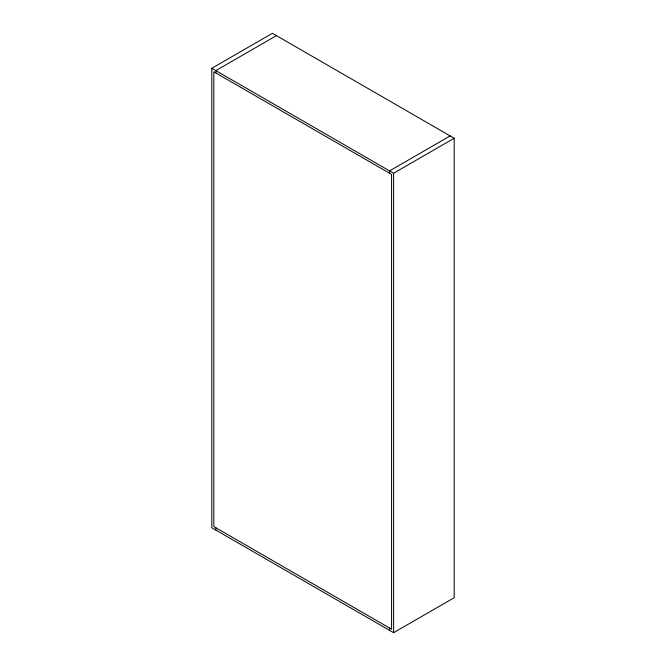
<?xml version="1.0" encoding="UTF-8"?>
<svg xmlns="http://www.w3.org/2000/svg" width="666" height="666" viewBox="0 0 666 666"><rect width="100%" height="100%" fill="white"/><g stroke="black" fill="none" stroke-linecap="round" stroke-linejoin="round"><path stroke-width="1" d="M211.813 68.282L272.402 33.3L454.187 138.253L454.187 597.718L393.598 632.7L211.813 527.747L211.813 68.282L393.598 173.235L454.187 138.253M276.448 35.631L215.851 70.613L215.851 72.952M450.149 135.922L389.552 170.904L389.552 173.235M393.598 173.235L393.598 632.7M389.552 628.038L389.552 630.369M215.851 527.747L215.851 530.078M391.575 174.4L213.828 71.786L213.828 526.581L391.575 629.203L391.575 174.4"/></g></svg>
